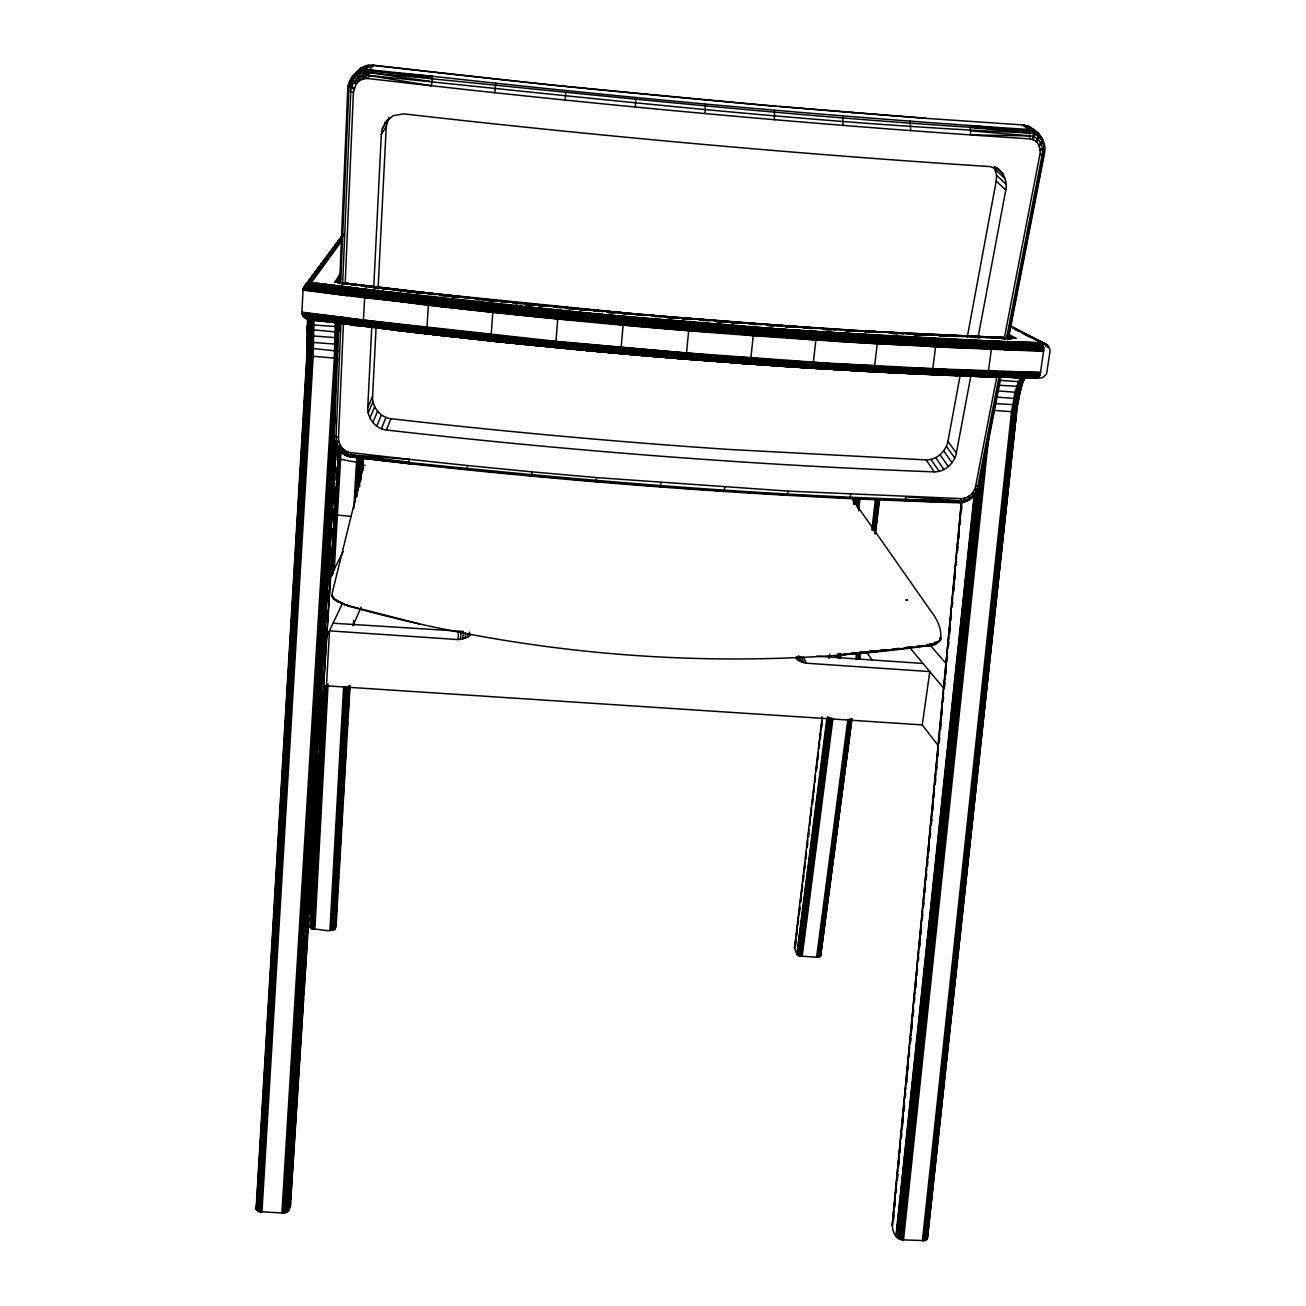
<?xml version="1.0" encoding="UTF-8"?>
<svg xmlns="http://www.w3.org/2000/svg" width="1306" height="1306" viewBox="0 0 1306 1306"><rect width="100%" height="100%" fill="white"/><g stroke="black" fill="none" stroke-linecap="round" stroke-linejoin="round"><path stroke-width="1.5" d="M338.695 326.435L338.662 331.659L335.381 331.887L311.954 329.781L308.64 327.855L307.677 325.112C305.441 330.549 308.069 336.328 314.044 336.05L337.47 337.748L337.568 322.386L338.629 322.109L338.695 326.435L337.634 326.663L314.077 325.031L309.244 323.055L307.628 319.105L307.253 347.886L337.976 351.151M1009.734 325.733L1042.727 343.315L1043.543 351.232L1040.392 373.353L1038.384 377.956L959.535 375.834L873.894 371.818L878.252 335.593L877.257 335.234L785.706 329.602L590.198 313.522L353.926 288.153L349.208 290.895L347.429 295.662L303.09 289.508L305.653 284.806L311.399 282.52C514.107 308.591 717.81 327.333 921.922 337.666M301.931 312.15L303.237 316.411L308.281 319.137C510.532 345.731 713.876 364.096 917.612 374.038L918.64 368.651L874.204 366.398C684.638 358.154 495.219 343.853 307.09 318.909L442.571 335.675L636.512 355.003L493.129 341.111L397.514 330.402L305.963 318.517C549.173 349.306 793.754 371.279 1038.907 377.401L873.861 371.851L733.678 362.872L732.388 357.158L555.932 341.307L363.394 320.052L301.931 312.15L303.09 289.508C548.879 320.525 795.974 342.319 1043.608 350.563L1004.608 349.894L1004.314 341.764L785.396 330.043L587.178 316.574L440.155 303.743L303.188 288.92C548.585 322.827 796.007 342.303 1043.543 351.232M1000.935 377.042L979.957 484.673C977.982 494.533 968.921 502.892 958.653 502.794C755.684 496.541 553.042 480.869 351.396 457.1L350.955 452.627C343.805 451.794 338.172 444.954 338.499 437.788L343.413 324.035M345.176 283.418L353.42 92.481L347.69 90.636C347.592 81.315 353.828 73.642 360.848 68.222L367.329 65.545L373.287 65.3C557.107 86.702 741.367 104.496 925.921 118.193L924.86 118.291L1023.071 124.968C1035.968 127.155 1047.543 140.264 1044.408 153.83L1008.297 339.185M256.629 1204.769L256.074 1209.372L258.98 1211.593L281.9 1212.98C290.161 1214.254 291.548 1204.344 290.699 1198.141L303.449 998.91M307.253 347.886L306.828 355.754L337.568 358.334L337.193 364.423M350.024 685.911L336.279 922.526C338.205 936.337 319.676 928.076 313.326 929.301L329.471 630.847L458.096 639.581L467.385 637.393L469.344 636.022L469.442 632.137M467.385 637.393L467.483 633.492M337.47 337.748L337.242 344.245L313.848 342.499C306.747 343.38 306.126 333.193 307.073 347.674M307.4 339.87L307.612 331.953M339.005 322.778L334.222 436.449C333.781 446.13 341.405 455.402 351.085 456.529L409.137 463.679L409.056 459.304L350.955 452.627M465.23 638.454L465.393 632.61M1004.249 338.417L1039.87 154.663C1041.568 147.774 1037.274 139.236 1029.65 138.877C808.708 124.592 588.173 104.17 368.259 78.54L364.407 78.67L364.096 69.283L367.329 65.545L373.287 65.3L552.781 85.249L776.352 106.406M462.928 639.189L463.173 631.386L333.063 623.223M460.528 639.565L460.806 631.761M865.225 332.41L865.241 331.169L1015.937 338.189L1008.265 334.32M458.096 639.581L458.406 631.778M338.499 437.788L333.242 435.42L337.993 321.847M339.609 283.32L347.723 89.934M340.719 282.178L348.767 91.371C348.702 80.058 358.693 72.336 369.174 71.046C357.648 67.945 347.755 79.862 347.69 90.636M340.915 323.545L336.066 437.281L336.719 442.652L341.47 452.97L347.249 456.137L391.474 461.328M342.564 284.953L350.775 92.024C350.775 82.294 359.281 75.03 368.619 74.458L363.656 72.679L361.713 70.051L356.407 72.663L359.248 80.923L355.918 84.482L353.42 92.481M333.242 435.42L333.291 434.359L333.732 440.759L338.842 441.444M337.242 344.245L283.973 1212.882M892.733 1223.624C891.133 1229.877 895.687 1240.227 903.507 1239.884L924.289 1240.602L926.95 1239.443L927.358 1237.419M970.978 375.328L956.367 453.051C954.327 463.336 944.973 472.005 934.247 471.874A1530.73 313.783 5.8 0 1 386.413 430C375.589 428.678 367.264 418.344 367.77 407.537L371.72 328.067M373.745 287.32L381.319 134.485L382.332 128.625L386.674 120.234M960.188 375.246L947.944 441.314C945.952 451.468 936.728 460.071 926.134 459.924L728.16 449.395A1505.818 307.351 5.8 0 1 390.967 418.72C380.258 417.43 372.079 407.178 372.585 396.518L376.079 327.512M378.038 288.969L386.25 126.633L388.829 117.344M313.326 929.301L310.224 927.489L319.382 754.95M319.807 747.114L320.558 732.927M321.096 722.806L321.635 712.668M322.386 698.481L322.713 692.409M310.355 927.815L321.766 712.945M322.092 706.856L322.843 692.67M310.599 928.125L323.104 692.931M310.959 928.419L323.578 691.152M329.814 574.885L330.026 570.934M311.432 928.697L324.182 689.372M330.304 575.081L330.63 569.171M311.987 928.925L324.982 685.519M330.891 575.26L333.471 529.028M312.624 929.137L325.651 685.699M331.577 575.424L338.695 449.525M332.328 575.571L339.462 449.623M314.077 929.415L327.153 685.96M333.226 573.693L340.262 449.721M314.86 929.48L328.084 684.018M348.441 84.906L349.42 86.8L353.91 89.102M331.022 552.862L331.251 548.83M331.071 561.107L331.74 549.01M332.426 536.929L332.867 528.865M312.297 904.878L312.754 896.749M313.652 880.489L314.109 872.359M315.121 854.075L315.35 850.01M316.476 829.685L316.705 825.621M317.717 807.337L318.06 801.247M312.428 904.585L312.754 898.479M313.783 880.195L314.109 874.106M333.683 524.996L334.597 508.965M329.928 930.313L343.592 687.07M330.712 930.329L344.409 687.103M331.495 930.296L345.208 687.087M333.732 440.759L333.781 439.812C333.993 443.534 340.295 458.308 344.131 449.786L347.249 456.137L351.298 456.92L347.233 455.647L348.114 451.958M333.993 508.818L333.65 514.76L351.314 516.36M335.005 491.007L335.234 487.04M335.038 501.047L335.838 487.187M336.295 479.269L336.964 467.385M734.054 362.872L733.678 362.872C835.514 370.431 937.577 375.279 1039.69 375.883C793.183 369.272 546.985 348.522 302.633 315.448L391.686 326.043L583.749 344.588L584.419 348.424L586.133 350.351C737.221 363.394 888.782 371.671 1040.441 373.059C814.095 366.578 587.994 348.735 363.394 320.052L364.684 297.817L303.041 290.079L306.649 285.214M332.246 930.215L345.992 687.038M332.948 930.084L346.71 686.94M333.585 929.921L347.363 686.825M334.124 929.709L347.935 686.646M334.581 929.448L348.408 686.45M334.94 929.17L348.767 686.238M335.169 928.876L348.996 685.993M336.899 448.072L334.107 441.085L336.719 442.652L336.899 448.072L339.054 447.599L342.809 451.598L350.922 454.961L409.056 459.304L467.27 465.507L467.352 469.393M994.437 403.587L1017.113 404.827L1018.925 396.812L1014.599 398.477L995.58 396.991M256.074 1209.372L306.828 355.754M256.368 1209.895L307.171 355.82L307.645 317.619M256.825 1210.401L307.694 355.885L308.428 317.799L312.836 320.607L337.568 322.386M257.429 1210.858L308.347 355.967L309.081 318.582M258.147 1211.266L309.13 356.048L309.865 319.284M258.98 1211.593L310.028 356.146L310.763 319.856M259.91 1211.854L311.024 356.228L311.759 320.296M337.65 455.451L338.009 449.411M340.98 451.811L334.271 569.824L331.218 569.351M353.779 508.589L356.832 457.035M354.971 502.696L357.681 457.1M356.146 496.786L358.513 457.133M356.93 496.77L359.297 457.133M358.024 490.811L360.032 457.133M358.921 486.812L360.701 457.1M359.509 486.746L361.289 457.051M336.36 907.066L336.834 898.936M337.552 886.741L338.14 876.571M338.858 864.376L339.462 854.206M340.18 842.011L340.768 831.84M341.486 819.646L342.09 809.475M342.809 797.28L343.282 789.15M344.115 774.915L344.604 766.785M345.437 752.55L345.91 744.42M346.743 730.185L347.233 722.055M348.065 707.819L348.539 699.69M362.399 463.842L362.758 457.753M336.246 915.49L337.193 899.214M337.552 893.108L338.515 876.848M338.874 870.743L339.821 854.483M340.18 848.378L341.144 832.102M341.503 825.996L342.466 809.736M342.825 803.631L343.772 787.371M344.131 781.266L345.094 764.99M345.453 758.9L346.286 744.665M346.759 736.519L347.608 722.283M348.082 714.153L348.914 699.918M349.404 691.788L349.763 685.683M353.338 624.676L353.583 620.595M362.676 466.046L363.15 457.916M353.763 625.313L353.844 620.823M362.872 470.601L363.427 458.063M260.906 1212.017L312.085 356.326L312.836 320.607M261.935 1212.115L313.179 356.424L313.93 320.786M281.9 1212.98L334.32 358.089L335.332 322.517M282.945 1212.98L335.43 358.187L336.458 322.517M361.762 456.969L360.342 480.722M362.121 456.888L360.701 480.624M337.421 459.467C344.425 458.031 361.942 467.205 362.366 456.79M361.174 476.559L362.121 460.789M350.841 80.988L348.8 84.335L354.171 88.155M284.986 1212.719L334.94 401.04M335.43 392.91L336.311 378.675M285.916 1212.458L333.65 437.69M334.401 425.495L335.038 415.324M286.765 1212.131L334.401 439.73M287.516 1211.739L335.038 441.967M288.136 1211.282L335.528 443.975M288.626 1210.776L336.017 443.926M288.952 1210.254L336.213 445.885M289.132 1209.699L336.344 446.015M290.585 1186.942L290.846 1182.877M291.891 1166.585L292.136 1162.52M293.181 1146.244L293.572 1140.138M294.487 1125.886L294.748 1121.805M295.793 1105.529L296.184 1099.423M297.082 1085.172L297.344 1081.107M298.388 1064.814L298.65 1060.75M299.694 1044.457L300.086 1038.352M301 1024.116L301.245 1020.035M302.29 1003.759L302.682 997.653M303.596 983.402L303.988 977.296M304.902 963.044L305.294 956.939M306.192 942.687L306.584 936.582M307.498 922.33L307.759 918.265M308.934 899.948L309.196 895.883M310.24 879.591L310.485 875.526M311.53 859.234L311.791 855.169M312.836 838.876L313.097 834.812M314.142 818.535L314.403 814.454M315.432 798.178L315.693 794.097M316.738 777.821L316.999 773.74M318.044 757.464L318.305 753.399M319.35 737.106L319.595 733.041M320.639 716.749L320.901 712.684M321.945 696.392L322.207 692.327M323.251 676.051L323.513 671.97M324.541 655.694L324.802 651.612M325.847 635.336L326.108 631.271M327.153 614.979L327.414 610.914M328.459 594.622L328.704 590.557M329.749 574.265L330.01 570.2M331.055 553.924L331.316 549.842M332.361 533.566L332.622 529.485M333.65 513.209L333.912 509.144M334.956 492.852L335.218 488.787M336.262 472.494L336.524 468.43M290.52 1195.578L291.303 1183.399M291.956 1173.229L292.724 1161.05M293.246 1152.92L294.03 1140.726M294.552 1132.596L295.336 1120.417M295.842 1112.288L296.625 1100.093M297.148 1091.963L297.931 1079.768M298.454 1071.655L299.221 1059.46M299.743 1051.33L300.527 1039.135M301.049 1031.005L301.833 1018.827M302.339 1010.697L303.123 998.502M303.645 990.372L304.429 978.194M304.951 970.064L305.718 957.869M306.241 949.74L307.024 937.545M307.547 929.431L308.33 917.236M308.836 909.107L309.62 896.912M310.142 888.798L310.926 876.604M311.448 868.474L312.216 856.279M312.738 848.149L313.522 835.971M314.044 827.841L314.958 813.622M315.334 807.516L316.117 795.338M316.64 787.208L317.554 772.989M318.076 764.859L318.713 754.688M319.366 744.534L320.15 732.34M320.672 724.226L321.456 712.031M321.962 703.901L322.615 693.747M323.268 683.577L324.051 671.398M324.574 663.268L325.341 651.074M325.863 642.944L326.647 630.765M327.169 622.635L327.953 610.441M328.459 602.311L329.243 590.116M329.765 582.003L330.549 569.808M331.071 561.678L331.838 549.483M332.361 541.353L333.144 529.175M333.667 521.045L334.45 508.85M334.956 500.72L335.74 488.542M336.262 480.412L337.046 468.217M337.568 460.087L338.205 449.933M303.71 994.846L306.045 958.245M306.306 954.18L307.351 937.92M307.612 933.855L308.657 917.596M308.918 913.531L309.946 897.271M310.208 893.206L312.558 856.605M312.82 852.54L316.46 795.615M316.721 791.55L319.056 754.95M319.317 750.885L334.793 508.965M335.054 504.9L336.099 488.64M336.36 484.575L337.389 468.315M337.65 464.25L338.564 450.015M290.846 1199.235L338.891 448.056M586.133 350.351L587.504 350.579L489.815 340.866L486.697 338.629L485.783 334.124L426.915 327.626L428.384 305.278L303.351 288.348L343.233 234.476M967.24 337.209L996.184 181.077L996.576 175.396L994.111 166.842M978.08 337.47L1005.783 189.99C1007.563 181.469 1003.824 172.751 996.821 167.723M360.75 69.087L356.407 72.663L373.287 65.3L369.337 70.312L368.259 78.54L363.901 75.568L362.464 72.956L362.774 69.593L365.239 66.312L373.826 65.561M488.966 340.621C672.215 359.476 856.328 370.463 1040.539 372.488L932.778 368.716L780.923 360.619L780.841 361.909L781.363 366.104L828.216 368.814L918.053 372.781L1039.854 375.442C793.248 368.814 547.149 347.314 302.6 315.366L438.049 330.173L491.17 334.711L492.819 312.297L439.616 306.502L439.73 305.18L441.918 300.935L445.428 298.796L493.848 303.694M1040.082 149.684L1044.082 147.627L1044.327 145.668L1043.772 154.369L1007.661 339.903M555.932 341.307L557.76 318.86L492.819 312.297M1038.809 145.162L1042.89 139.954L1038.499 133.571L1034.107 130.747L1028.753 129.49C829.718 116.446 630.994 98.456 432.759 76.303L431.421 85.772L368.488 75.422L363.901 75.568M565.955 90.571L565.123 100.072M494.729 92.726L495.823 83.225M467.27 465.507L532.032 471.858L531.64 476.184M920.371 374.006L812.936 368.194L684.997 359.117L683.446 357.093L683.185 352.669L621.134 347.396L623.142 324.965L877.273 342.45L1043.641 350.334M635.32 107.043L635.875 97.526M705.142 113.589L705.452 104.072M774.425 119.711L774.474 110.21M842.99 125.392L842.778 115.907M892.161 1225.093L961.33 502.108M892.276 1225.632L961.526 501.961L944.842 502.173M893.124 1219.575L893.908 1211.462M894.284 1207.413L895.263 1197.275M895.638 1193.227L896.618 1183.089M897.01 1179.04L897.777 1170.927M898.365 1164.838L899.132 1156.741M899.524 1152.676L900.503 1142.554M900.879 1138.489L901.858 1128.368M902.25 1124.303L903.017 1116.206M903.605 1110.116L904.372 1102.003M904.764 1097.954L905.727 1087.816M906.119 1083.768L907.099 1073.63M907.474 1069.581L908.258 1061.468M908.65 1057.419L909.613 1047.281M910.004 1043.233L910.968 1033.095M911.359 1029.046L912.339 1018.909M912.714 1014.844L913.498 1006.746M913.89 1002.682L914.853 992.56M915.245 988.495L916.208 978.374M916.6 974.309L917.383 966.211M917.955 960.122L918.738 952.009M919.114 947.96L920.093 937.822M920.485 933.774L921.448 923.636M921.84 919.587L922.607 911.474M922.999 907.425L923.979 897.287M924.354 893.239L925.334 883.101M925.725 879.052L926.689 868.914M927.08 864.85L927.848 856.752M928.24 852.687L929.203 842.566M929.594 838.501L930.574 828.363M930.949 824.315L931.929 814.177M932.321 810.128L933.088 802.015M933.48 797.966L934.443 787.828M934.835 783.78L935.814 773.642M936.19 769.593L936.973 761.48M937.365 757.431L938.328 747.293M938.72 743.245L939.683 733.107M940.075 729.058L941.038 718.92M941.43 714.855L942.214 706.758M942.589 702.693L943.569 692.572M944.924 678.369L943.96 688.507L909.956 647.858M945.315 674.32L947.454 652.02M947.83 647.972L948.809 637.834M949.201 633.785L950.164 623.648M950.556 619.599L951.323 611.486M951.715 607.437L952.678 597.299M953.07 593.25L954.049 583.113M954.425 579.048L955.404 568.926M955.796 564.861L956.563 556.764M956.955 552.699L957.918 542.578M958.31 538.513L959.29 528.375M959.665 524.326L961.804 502.026M893.418 1221.208L894.006 1215.119M894.773 1206.989L895.165 1202.924M896.145 1192.77L896.536 1188.721M897.304 1180.591L897.891 1174.502M898.675 1166.372L899.246 1160.283M900.03 1152.153L900.422 1148.105M901.385 1137.95L901.777 1133.886M902.56 1125.756L903.132 1119.666M903.915 1111.537L904.503 1105.447M905.27 1097.334L905.662 1093.269M906.642 1083.115L907.033 1079.05M907.801 1070.92L908.388 1064.831M909.172 1056.717L909.547 1052.652M910.527 1042.498L910.919 1038.433M911.702 1030.303L912.274 1024.214M913.057 1016.101L913.645 1009.995M914.412 1001.882L914.804 997.817M915.784 987.663L916.159 983.598M916.943 975.484L917.53 969.378M918.298 961.265L918.689 957.2M919.669 947.046L920.061 942.981M920.828 934.867L921.416 928.762M922.199 920.648L922.771 914.559M923.554 906.429L923.946 902.364M924.909 892.21L925.301 888.145M926.085 880.032L926.672 873.943M927.44 865.813L927.831 861.748M928.811 851.594L929.186 847.529M930.166 837.375L930.558 833.326M931.325 825.196L931.913 819.107M932.696 810.977L933.088 806.912M934.051 796.758L934.443 792.709M935.227 784.58L935.798 778.49M936.582 770.36L936.973 766.295M937.937 756.141L938.328 752.093M939.308 741.939L939.7 737.874M940.467 729.744L941.055 723.655M941.838 715.525L942.214 711.476M943.193 701.322L943.585 697.257M944.548 687.103L944.94 683.038M945.724 674.924L946.115 670.86M947.079 660.705L947.47 656.64M948.434 646.486L948.825 642.421M949.609 634.308L950.197 628.202M950.964 620.089L951.356 616.024M952.335 605.87L952.711 601.805M953.69 591.651L954.082 587.586M954.866 579.472L955.241 575.407M956.221 565.253L956.612 561.188M957.576 551.034L957.967 546.969M958.751 538.856L959.322 532.766M960.106 524.637L960.498 520.572M961.461 510.417L961.853 506.353M872.865 371.688L959.959 375.442L1039.152 377.01C793.591 370.545 548.536 349.012 304.918 317.962L486.11 337.372L683.152 353.273L686.515 352.947L688.703 330.581L635.532 326.027L635.744 324.688L639.516 317.995L689.307 321.929M910.674 130.616L910.2 121.164M1036.164 141.603L1039.037 134.763L1033.634 131.579L969.95 125.507L970.636 134.942L1030.026 135.857C1039.119 136.297 1044.196 146.468 1042.188 154.663L1006.485 338.336M355.918 84.482L352.163 80.515L351.445 77.968L358.285 70.508L352.245 76.809L352.898 79.47L356.456 83.698M622.276 353.681L733.335 362.709L873.861 371.426L960.155 375.067L1039.347 376.683C793.983 369.843 549.157 348.343 305.62 318.338C453.541 336.409 602.099 349.796 750.901 357.893L753.252 335.609L921.873 343.462L1043.625 346.319L783.502 337.095L685.454 329.602L687.756 323.186L690.907 322.06M895.949 1236.047L974.227 494.468M896.21 1236.602L974.57 494.566M896.634 1237.157L975.272 492.672M897.189 1237.696L975.941 492.591M897.875 1238.186L976.921 490.697M898.675 1238.643L977.998 488.803M899.556 1239.035L979.598 482.845M900.503 1239.361L982.128 468.772M901.499 1239.623L984.479 456.708M902.495 1239.802L986.193 450.733M986.634 446.668L987.058 442.62M903.507 1239.884L989.622 428.499M922.411 1240.7L1011.513 411.831L1014.991 392.273L1018.419 381.858L1020.345 377.891L1024.998 376.52L1022.957 380.683L1020.459 381.76L1000.314 380.389M923.375 1240.7L1012.542 411.912L1016.019 392.306L1021.39 377.907M924.289 1240.602L1013.489 411.978L1016.999 392.257L1022.402 377.761M925.121 1240.439L1014.338 412.027L1017.88 392.127L1023.349 377.483M925.856 1240.178L1015.088 412.076L1018.68 391.898L1024.23 377.075M926.46 1239.851L1015.693 412.092L1019.349 391.604L1023.757 378.969M926.95 1239.443L1016.15 412.108L1020.541 389.792L1019.349 391.604L1016.019 392.306L996.968 390.821M927.276 1239.002L1017.423 404.68M927.456 1238.496L1016.574 412.043L993.556 410.411M343.429 234.101L303.547 287.793C479.367 308.771 656.118 320.199 832.673 332.769L830.845 340.931L877.093 343.805L921.563 345.502L922.134 338.025C735.947 330.402 550.038 316.901 364.684 297.817M686.515 352.947L813.36 362.137L815.875 340.001L1043.723 347.837C796.546 337.879 549.826 317.293 304.412 286.194M853.455 501.586L853.912 497.602M853.422 503.724L854.108 497.749M853.765 503.871L854.451 497.896M854.206 504.034L854.891 498.043M854.744 504.181L855.43 498.19L879.575 499.659L875.395 533.779M855.381 504.328L856.067 498.337M856.083 504.475L856.785 498.468M856.622 506.597L857.536 498.598M857.422 506.712L858.336 498.696M858.009 508.801L859.152 498.794M858.581 510.875L859.968 498.859M871.853 530.024L875.363 500.018M872.637 530.073L876.146 500.067M873.388 530.089L876.897 500.1M874.057 530.073L877.583 500.1M874.661 530.04L878.187 500.067M874.938 531.983L878.693 500.035M875.118 533.893L879.101 499.969M820.674 955.421L817.376 957.233L799.909 956.074L796.807 954.425L794.489 948.009L822.225 716.716M829 658.485L829.718 654.061M794.979 946.866L795.942 938.785M796.431 934.753L799.811 906.462M800.3 902.413L802.472 884.227M802.961 880.195L805.133 862.009M805.606 857.96L806.341 851.904M806.814 847.872L807.777 839.791M808.267 835.742L808.985 829.685M809.475 825.637L811.646 807.451M812.136 803.419L814.307 785.233M814.797 781.184L815.515 775.127M816.005 771.095L818.176 752.909M818.65 748.86L822.029 720.569M795.387 946.654L796.105 940.581M796.595 936.533L797.329 930.443M798.048 924.37L798.537 920.322M799.256 914.233L799.99 908.16M800.709 902.087L801.198 898.022M801.933 891.949L802.651 885.876M803.141 881.811L803.859 875.738M804.594 869.665L805.084 865.617M805.802 859.528L806.537 853.455M807.255 847.382L807.745 843.317M808.463 837.244L808.953 833.195M809.932 825.082L810.406 821.033M811.14 814.96L811.614 810.912M812.348 804.822L813.067 798.75M813.801 792.677L814.291 788.612M815.009 782.539L815.499 778.49M816.462 770.377L816.952 766.328M817.687 760.255L818.16 756.207M819.14 748.093L819.613 744.045M820.348 737.955L820.837 733.907M821.556 727.834L822.045 723.785M996.902 376.357L975.615 486.207C974.26 492.982 968.024 498.712 960.971 498.631L788.187 491.105L596.662 477.604L596.026 481.881L605.87 482.192M1029.65 138.877L1029.536 130.78L1023.071 124.968L1021.733 125.049L1028.165 126.127L1034.107 130.747L1034.825 134.159L1033.242 139.726M337.013 447.305L336.311 446.195M841.276 653.898L840.77 657.881L839.17 657.702L837.652 657.375L838.158 653.375M838.387 657.555L838.893 653.555M839.17 657.702L839.676 653.702M839.97 657.816L840.476 653.816M796.807 954.425L826.894 718.382M797.101 954.735L827.645 716.912M797.493 955.061L828.053 717.174M797.982 955.355L828.575 717.435M798.554 955.617L829.179 717.663M856.638 652.935L855.871 658.91L860.017 657.636M856.638 658.959L857.405 652.967M857.373 658.942L858.14 652.951M1040.213 374.202C793.33 366.104 546.822 345.878 301.964 313.309L391.408 324.084L392.633 327.969L395.392 330.043C573.84 350.53 753.219 363.721 932.778 368.716L935.569 346.939L1004.804 349.208L877.028 343.07M799.207 955.861L829.865 717.876M799.909 956.074L830.6 718.071M800.66 956.237L831.367 718.218M801.411 956.351L832.151 718.333M802.178 956.416L832.95 718.398M858.058 658.893L858.826 652.918M858.646 658.812L859.43 652.82M859.168 658.681L859.936 652.706M859.577 658.518L860.344 652.543M859.87 658.338L860.785 651.678M816.642 957.216L847.92 719.377M817.376 957.233L848.688 719.41M818.078 957.2L849.406 719.394M818.731 957.102L850.075 719.345M819.319 956.972L850.679 719.247M819.809 956.792L851.186 719.116M820.217 956.58L851.594 718.937M820.495 956.335L851.887 718.741M820.674 956.041L851.773 720.014M395.392 330.043L396.404 330.304C592.957 353.208 790.603 366.953 988.446 370.969L991.352 349.437M937.937 745.285L922.265 724.895L929.807 671.578L806.275 663.203L799.647 661.163L796.17 658.257M342.809 451.598C349.143 456.316 345.241 457.769 347.298 451.647M1020.476 390.314L1022.337 382.74L1019.888 391.229M660.999 482.73L660.118 486.991L671.692 487.318M783.6 336.426L785.706 329.602C624.643 319.415 463.614 307.514 303.351 288.348L343.037 234.917M392.861 300.494L394.657 296.348L399.081 293.54L445.428 298.796L306.681 284.006L342.76 235.537M688.703 330.581L734.837 333.454L737.612 326.059M1017.586 404.501L1018.925 396.812M1021.635 385.27L1024.475 377.907L1021.635 385.27L1019.545 386.445L998.568 385.237M724.895 487.236L723.753 491.464L715.329 490.387M932.778 368.716L961.232 370.529L959.535 375.834L999.596 377.205L1001.718 372.634L988.446 370.969M999.123 376.259L977.786 486.061C976.17 494.125 968.758 500.949 960.351 500.851C756.647 496.574 553.597 478.012 351.085 456.529M1000.674 375.801L979.304 485.522C977.476 494.68 969.068 502.418 959.535 502.32L883.754 499.512M353.404 77.413L351.445 77.968L348.8 84.335L352.163 80.515L354.416 81.543L359.999 80.417L357.305 73.005L360.848 68.222L365.239 66.312L357.534 71.895L362.007 67.52M349.877 606.441L337.928 601.707L333.912 599.013L331.773 594.752L334.336 599.356L337.928 601.707L349.877 606.441C536.505 658.224 733.417 672.28 925.383 646.111C948.597 647.221 941.087 624.056 931.717 612.253L851.838 498.321M363.443 466.177L331.691 595.128M788.187 491.105L786.816 495.317L778.033 494.288M1018.713 397.514L1020.541 389.792M905.972 333.748L996.266 337.601M850.761 494.37L850.043 497.211L849.145 498.533L848.296 497.994M957.82 502.206L959.535 502.32L960.971 498.631M904.438 500.9L906.266 496.753L960.351 500.851M1020.264 390.804L1022.402 383.442M978.798 486.42L979.647 483.628L979.304 485.522L975.615 486.207M1032.458 139.432L1033.781 133.751L1032.964 130.306L1028.165 126.127L1021.733 125.049M419.422 623.958L344.278 604.613L332.834 597.773L331.773 594.752M341.47 452.97L340.67 451.484L344.817 454.194M311.514 920.828L310.224 927.489M386.413 429.984L390.967 418.72M381.368 428.727L385.972 417.463M948.695 336.295L938.965 335.724L1015.937 338.189L874.906 331.642L756.615 323.823M1024.328 378.707L1022.957 380.683M376.732 426.164L381.417 414.949M372.814 422.491L377.565 411.308M369.908 417.969L374.691 406.819M368.194 412.876L372.994 401.775M367.77 407.537L372.585 396.518M321.651 696.882L326.5 685.846L922.265 724.895M352.947 625.737L361.093 607.208M964.334 498.255L963.55 502.239L962.848 501.635L969.444 499.725L968.383 496.541M326.027 638.095L342.596 603.078M1023.561 380.095L1025.439 376.552M330.222 576.925L343.266 551.589M354.171 75.993L355.673 73.185L357.077 73.12L356.538 72.075M339.054 447.599L340.997 446.44L341.862 452.709L347.576 455.598M340.637 279.255L338.515 282.716L335.038 281.998L340.311 273.591M982.063 337.666L982.83 336.85L1015.399 338.123M340.621 277.117L337.421 282.308L470.748 298.372M340.556 275.142L336.246 282.063L497.26 301.033M381.319 134.485L386.25 126.633M382.332 128.625L387.262 120.821M794.685 947.111L794.489 948.009M1040.164 150.614L1044.18 148.9L1044.425 147.056M1036.768 142.191L1039.919 135.612L1033.454 129.718L1031.642 129.588M311.399 282.52L341.323 241.496M342.401 236.713L307.743 283.402L399.081 293.54L310.159 282.635L341.552 239.896M313.913 274.848L304.298 287.875L313.897 275.06M319.937 266.718L342.792 235.782L335.609 245.381M557.76 318.86C719.198 331.512 880.93 341.225 1042.874 343.609C797.46 335.022 552.536 313.718 308.918 282.945L342.107 238.019M318.664 269.02L325.863 259.29M333.079 249.56L336.67 244.695M304.396 287.32L317.603 269.575M320.003 266.342L333.21 248.597M351.445 77.968L356.195 73.756L362.839 75.797L363.525 78.866L359.999 80.417M342.939 234.982L303.792 287.238C549.353 318.599 796.301 340.213 1043.739 348.441L964.318 346.955L964.171 340.082L922.134 338.025L1042.727 343.315M318.697 268.628L329.487 254.18M334.287 247.765L340.295 239.733M343.38 235.227L306.681 284.006C551.05 316.574 797.15 336.687 1043.51 345.633C796.431 339.217 550.071 315.285 304.788 285.704C415.912 300.56 527.836 308.461 639.516 317.995L305.131 285.361L395.294 295.629L590.198 313.522L587.178 316.574L585.774 320.835L623.142 324.965M813.36 362.137L828.298 363.688L828.298 369.108L917.71 373.924M384.715 123.319L392.845 115.761L403.554 113.867A1602.184 205.826 6 0 0 990.258 166.597L999.563 170.204M351.396 457.1L357.779 457.296M409.137 463.679L415.504 463.875M343.462 449.231L340.491 452.154L337.617 448.17M352.228 78.719L349.861 81.315L351.853 79.421M355.673 73.185L352.245 76.809L360.848 68.222M935.684 643.499L939.389 641.426L940.695 637.001L941.055 639.205C938.802 644.74 909.449 648.984 935.684 643.499L931.651 643.989M348.849 83.486L351.2 81.07M469.344 636.022L471.058 634.373M367.329 65.545L362.774 69.593L363.737 70.475L432.759 76.303L364.096 69.283L368.651 65.316M349.796 85.527L353.763 82.474M1039.168 145.962L1042.841 142.599L1042.955 140.101L1043.38 141.864M930.345 645.197L932.272 643.842L926.378 645.311L932.386 644.576M361.991 68.385L363.084 67.716M906.086 600.058L907.523 600.189M932.272 643.842L929.545 645.376L856.344 653.849L900.373 648.478M340.523 445.689L336.213 446.979L334.042 441.999M541.19 308.804L537.794 311.808L536.26 316.052C692.066 329.324 848.231 338.548 1004.559 342.254M967.338 499.774L964.024 501.308L964.71 501.912L965.134 498.027M352.13 77.805L356.669 75.715L358.644 77.625L364.407 78.67M364.603 465.263L365.027 465.214M1009.179 335.136L1014.566 338.025L1009.636 339.103M357.746 78.246L351.33 78.948M873.894 371.818L828.298 369.108M779.013 106.455L922.852 118.128M1037.209 378.054L1042.563 377.663L1046.514 374.234L1050.008 351.412C1050.612 343.364 1039.217 341.78 1034.483 338.809L1011.007 326.712M848.851 653.62L842.86 654.681L886.627 649.735M336.719 442.652L339.054 442.277M852.916 653.294L842.86 654.681L872.93 651.123M852.883 653.327L842.86 654.681L865.062 652.004M856.883 652.788L860.899 652.249M935.014 642.242L939.014 641.703L937.349 641.736M852.149 112.708L853.014 112.594M904.372 647.988L912.372 647.009M922.379 645.801L916.388 646.519L920.452 645.915M869.094 651.514L873.126 651.041M880.946 650.176L884.962 649.686M927.048 644.707L934.541 643.303M892.602 649.066L898.561 648.396M904.536 647.711L910.511 647.041M781.363 366.104L733.335 362.709M347.233 455.647L350.988 455.484L347.543 454.178M363.656 72.679L368.863 72.532C588.875 94.13 808.724 118.764 1029.536 130.78M357.305 73.005L362.464 72.956L362.839 75.797M1027.659 126.649L1029.275 126.649L1038.499 133.571M1039.87 154.663L1043.772 154.369L1043.984 153.112M495.872 303.923L350.694 289.54L306.649 284.039C551.197 315.04 797.084 335.985 1043.445 345.225M1040.392 373.353L1001.718 372.634L1040.18 374.283C888.798 373.01 737.531 364.39 586.786 350.547L636.512 355.003M347.445 294.34C578.264 323.268 810.487 341.519 1043.151 344.164C797.231 335.724 551.834 314.224 307.743 283.402M1043.723 347.837L921.726 344.898M1040.18 374.283C872.228 371.312 704.358 362.66 537.223 345.617L535.215 343.658L534.432 339.821L491.17 334.711M998.959 376.993L1038.139 378.054L954.768 375.442M1005.016 344.294L877.534 340.311L734.952 332.85M542.121 308.559L492.852 303.89L489.081 306.828L487.497 311.024C671.97 327.953 856.997 338.466 1042.188 342.776L1043.559 343.103M999.596 377.205L1038.384 377.956L1000.2 376.846M873.894 371.737L1033.324 377.973M991.058 376.781L1037.372 378.087M1035.266 338.825L1009.358 325.798M309.522 319.17L308.281 319.137L443.599 335.756L439.551 333.977L438.081 329.52L302.208 314.403C546.855 347.167 793.232 367.753 1039.984 375.051C905.091 373.598 770.311 366.578 635.908 354.987L633.949 352.914L633.475 349.094L485.93 336.719L304.004 317.26C535.329 348.343 768.516 363.411 1001.604 373.238M985.132 376.618L959.339 375.753L999.906 377.108M988.397 337.568L970.57 336.67L992.185 337.601M1002.045 337.944L1011.921 338.287L1008.346 336.36L1011.921 338.287L1002.126 337.862M1003.057 338.385L1010.681 338.662L1007.122 336.719L1010.681 338.662L1002.567 338.254M917.547 500.835L941.708 501.651M368.488 75.422C588.68 97.607 808.789 123.466 1029.977 133.016C1038.09 133.392 1044.049 141.097 1044.18 148.9M982.569 336.981L1013.227 338.091L1007.857 335.201L1013.227 338.091L982.308 337.274M303.547 287.793C549.124 319.741 796.219 340.523 1043.706 349.404M950.719 375.279L924.419 374.202M1005.098 345.812L1043.723 347.412M1005.114 346.531C770.703 336.964 536.799 316.313 304.102 286.683L348.669 291.581M958.718 336.262L939.112 335.381M944.793 336.066L950.67 336.328M959.747 375.72L917.612 374.038M854.206 498.255L873.91 499.088M874.106 365.762C683.283 356.962 492.509 342.76 303.237 316.411L438.261 331.479L621.134 347.396M915.277 500.867L940.908 502.01M428.384 305.278C632.512 324.378 837.244 336.964 1042.188 342.776L1034.956 338.711M913.661 334.548L923.391 335.022M1004.314 341.764L1042.874 343.609M913.759 334.14L931.309 335.005M1043.608 350.563L1005.049 347.935M905.466 499.578L959.535 502.32M945.12 335.381L962.734 336.279M878.252 335.593C716.227 327.675 554.364 316.33 392.975 299.825M786.147 494.778L794.162 495.203M802.194 495.611L818.225 496.443M828.249 496.966L844.296 497.782M956.678 336.295L939.112 335.332M1001.767 338.695L1005.702 338.891M1004.902 343.56L1043.51 345.633M735.262 323.088L731.327 322.729L735.262 323.088L734.396 322.092L820.903 328.394L644.005 314.844L418.834 292.087L547.769 306.192M906.103 333.291L865.127 331.022L909.923 333.667M873.371 332.361L865.258 331.904L871.331 332.312M889.631 333.259L897.761 333.716L889.631 333.095M816.936 328.051L863.217 331.038M913.825 333.895L933.284 335.005M881.534 332.393L865.258 331.479L879.477 332.426M889.68 332.85L903.932 333.634L889.68 332.72M906.038 333.454L865.192 331.006L874.906 331.642M913.727 334.222L927.325 335.022M837.081 329.732L823.009 328.867L835.073 329.732M845.129 330.238L859.217 331.104M913.629 334.646L919.44 335.005M831.106 329.798L823.074 329.292L829.098 329.749M845.178 330.663L851.202 331.038M723.263 490.942L727.311 491.187M735.425 491.676L749.628 492.558M757.741 493.048L771.944 493.913M865.241 331.169L883.558 332.328M781.592 366.268L828.575 369.223M489.815 340.866L538.79 345.878L537.223 345.617M817.05 328.41L688.605 318.452L761.986 324.492M797.297 327.12L785.428 326.304L795.338 327.137M803.223 327.528L817.066 328.459M785.575 326.761L791.485 327.153M803.337 327.953L811.238 328.492M816.609 656.2L922.999 663.448M841.048 329.798L767.373 325.014M845.08 330.091L859.201 331.071M677.634 487.726L689.535 488.575M697.469 489.13L709.37 489.962M845.129 330.467L853.177 331.038M749.187 323.676L761.3 324.574M749.383 324.117L755.439 324.574M767.536 325.455L773.593 325.912L767.487 325.341M737.972 325.749L538.888 310.371L348.245 292.266M642.862 314.583L711.297 320.574M803.272 327.757L813.181 328.524M688.605 318.452L734.396 322.092M690.237 319.513L681.944 318.321L693.861 319.366M699.738 319.839L709.533 320.607M715.427 321.08L725.222 321.847M731.115 322.321L743.147 323.3L731.082 322.288M785.575 326.827L789.526 327.137M700.032 320.296L703.95 320.607M715.688 321.537L721.565 321.994M609.853 482.502L621.852 483.449M627.843 483.938L637.818 484.722M643.809 485.212L655.792 486.159M767.814 324.965L779.486 325.912M1006.224 376.748L1020.345 377.891M971.027 130.91L1030.026 135.857M749.236 323.823L757.333 324.492M396.404 330.304L397.514 330.402M635.908 354.987L685.487 359.117L636.74 354.906M677.945 317.962L597.071 310.453L693.764 318.925M662.273 316.721L652.38 315.872L660.395 316.705M666.223 317.048L678.075 318.06M652.755 316.346L656.706 316.689M666.566 317.521L672.492 318.011M682.352 318.844L688.278 319.35L682.287 318.762M715.264 320.917L727.115 321.945M502.761 301.262L588.99 310.11M699.787 319.937L707.672 320.639M715.557 321.325L721.467 321.864M363.394 320.052L301.931 312.738L346.188 317.848C345.731 328.72 363.182 324.639 368.765 326.827M532.032 471.858L596.662 477.604M535.689 476.053L545.728 476.935M549.744 477.294L559.768 478.192M565.792 478.714L575.815 479.612M579.831 479.971L589.855 480.853M632.463 314.044L506.14 301.604M602.931 311.481L593.071 310.567L602.964 311.514M608.874 312.003L616.775 312.722M622.717 313.26L632.61 314.142M644.478 315.203L636.561 314.501L644.478 315.203L643.466 314.615M607.339 312.314L613.265 312.836M623.142 313.734L627.092 314.077M636.969 314.975L640.92 315.317M783.502 337.095L815.875 340.001M750.901 357.893L780.923 360.619C620.742 351.934 461.067 334.94 302.061 313.864L426.915 327.626M970.782 127.449L1029.977 133.016M629.296 313.424L551.507 306.11L597.773 310.502L599.438 311.595M666.37 317.276L674.32 318.011M552.324 306.192L598.426 310.746M561.58 307.563L553.058 306.437M565.514 307.938L575.358 308.885M579.293 309.244L589.137 310.191M566.037 308.428L569.971 308.804M579.799 309.734L583.717 310.11M593.544 311.04L597.479 311.416L593.479 310.975M469.36 469.589L477.392 470.389M481.424 470.78L489.456 471.564M495.496 472.152L517.617 474.323M521.633 474.715L531.689 475.694M606.964 311.905L614.946 312.705M622.929 313.505L628.904 314.093M636.887 314.893L642.879 315.481M522.563 303.71L512.834 302.731L520.768 303.645M526.465 304.102L534.252 304.869M538.137 305.261L547.867 306.241M517.339 303.629L513.454 303.237L517.405 303.727M525.11 304.396L530.938 304.984M538.709 305.767L544.537 306.339L538.496 305.588M338.581 602.066L340.393 602.246M444.007 294.976L508.948 302.339L500.949 301.506M607.404 312.412L611.371 312.803M347.249 456.137L351.82 456.61M921.563 345.502L935.569 346.939M462.21 296.919L508.23 301.947M561.662 307.661L554.25 307.318M565.645 308.069L573.595 308.902M579.554 309.522L585.529 310.142M418.834 292.087L470.927 298.339M476.935 298.976L496.949 301.082M475.596 299.27L479.58 299.694M487.579 300.527L491.578 300.951M501.569 301.996L505.569 302.421M395.489 461.753L403.505 462.602M419.487 464.299L427.47 465.148M431.453 465.573L439.436 466.422M443.42 466.846L463.352 468.968M524.702 304.069L532.587 304.935M435.518 294.438L427.666 293.556L435.731 294.601M439.436 294.878L447.272 295.744M451.19 296.184L459.043 297.05M501.161 301.474L508.948 302.339M525.257 304.592L529.175 305.033M428.401 294.079L432.319 294.519M440.138 295.385L444.056 295.825M451.892 296.691L455.81 297.131M444.073 335.691L490.73 340.931M340.85 283.141L348.833 284.055M352.832 284.528L422.524 293.426M476.559 299.041L482.387 299.711M488.215 300.38L494.027 301.066M501.798 301.947L505.683 302.404M308.918 282.945L353.926 288.153M361.762 457.753L369.729 458.667M373.696 459.124L391.604 461.181M395.587 461.638L403.554 462.553M419.928 292.201L376.552 287.108L402.232 290.471M383.719 288.43L401.758 290.552M405.758 291.026L421.789 292.903L406.15 290.96M386.511 289.197L382.511 288.724L386.315 289.246M394.51 290.144L398.51 290.601M404.517 291.32L408.517 291.777M416.516 292.724L420.516 293.197L416.679 292.691M734.837 333.454L753.252 335.609M310.159 282.635L355.314 287.973M337.862 282.471L379.703 287.973L362.203 285.802M439.714 295.074L445.689 295.809M451.664 296.527L455.647 297.017M305.653 284.806L349.894 290.193M335.038 281.998L388.437 288.593M336.736 282.161L378.773 287.532M348.571 284.104L340.801 283.141L346.792 283.973M352.473 284.594L358.301 285.312M432.27 78.18L364.096 69.283M302.388 314.942L346.335 320.443M350.922 454.961L408.974 462.242M383.605 288.463L389.433 289.214M393.335 289.703L401.122 290.699M405.007 291.189L410.851 291.94M341.47 283.533L345.372 284.039L341.503 283.565M351.232 284.773L355.134 285.263M362.937 286.259L366.839 286.765M376.601 287.989L372.7 287.5L376.536 287.957M302.91 315.954L346.923 321.749M352.734 284.773L356.701 285.296M362.66 286.096L366.627 286.634M351.428 284.937L355.379 285.492M304.102 286.683L347.918 292.936M368.863 72.532L431.78 81.641M974.766 489.015L978.733 488.754L978.39 487.824L977.688 490.387L974.407 489.799M945.299 335.234L929.856 334.581L1014.566 338.025L1009.228 335.185M907.262 600.319L906.103 600.042L907.001 600.466M837.652 657.375L834.909 655.922M332.018 596.809L333.242 597.332M1028.753 129.49L1033.634 131.579M689.111 318.484L689.927 319.056M1009.44 325.537L1046.09 344.245M1009.554 325.651L1047.183 345.029M1010.403 326.484L1048.13 345.943M1014.697 329.259L1018.305 331.12M1021.896 332.981L1030.907 337.634M1045.894 346.155L1049.502 348.016M1007.285 335.234L1012.672 338.123M1023.071 124.968L1032.964 130.306M1007.514 336.556L1011.089 338.483M1039.756 137.081L1042.89 139.954M972.448 492.933L975.027 494.615L974.913 493.684M1039.38 134.436L1033.454 129.718M341.682 452.317L346.09 455.68M335.511 921.301L336.279 922.526M971.876 493.603L974.521 495.464L974.064 494.696M994.748 166.499L1002.975 173.992M995.613 169.992L1005.228 178.791M996.576 175.396L1006.191 184.228M996.184 181.077L1005.783 189.99M1035.642 132.02L1042.417 138.893M929.643 644.625L945.658 663.04M969.95 498.353L970.489 499.039L969.101 496.068M866.286 652.118L872.457 660.134M947.944 441.314L956.367 453.051M946.393 446.309L954.8 458.08M943.716 450.88L952.074 462.732M940.075 454.766L948.368 466.65M935.733 457.688L943.977 469.605M930.982 459.434L939.177 471.384M926.134 459.924L934.247 471.874M342.776 603.143L343.462 604.286M803.304 656.836L806.275 663.203M801.002 656.494L803.957 662.86M798.782 655.824L801.721 662.175M797.46 656.396L799.647 661.163M796.334 656.673L797.786 659.84M334.973 442.538L336.213 446.979M333.732 598.181L333.912 599.013M980.104 337.585L970.293 337.16L980.12 337.552"/></g></svg>
